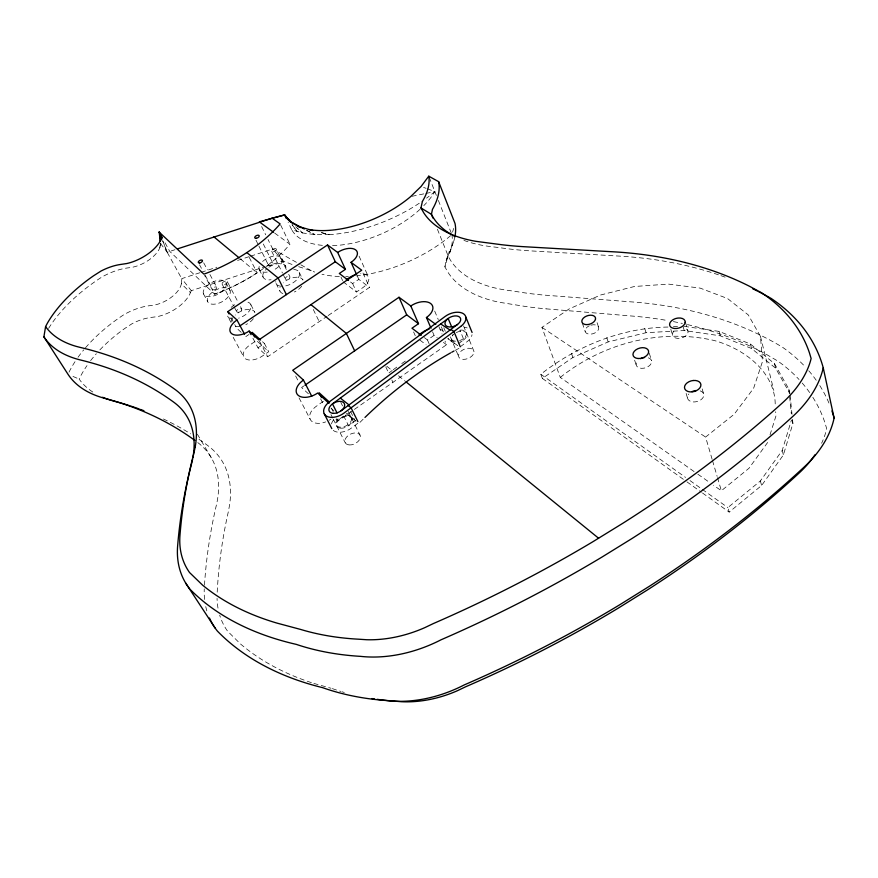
<?xml version="1.0" encoding="UTF-8"?>
<svg xmlns="http://www.w3.org/2000/svg" width="878" height="878" viewBox="0 0 878 878"><rect width="100%" height="100%" fill="white"/><g stroke="black" fill="none" stroke-linecap="round" stroke-linejoin="round"><path stroke-width="0.66" stroke-dasharray="4.39 3.29" d="M99.851 349.905A106.71 58.661 -29.7 0 1 124.852 328.416L132.106 323.686A35.493 18.778 -29.7 0 1 150.873 317.463L157.239 316.629A29.786 15.398 -28.6 0 0 190.449 292.594L181.351 283.748L181.713 278.655L167.204 252.271L162.693 240.923M160.389 245.752L160.839 243.25M454.892 236.808A90.807 49.717 -24.1 0 1 449.327 251.47L444.905 266.89L447.747 271.939A144.442 80.995 -18.8 0 0 499.439 302.284L522.717 306.038A306.115 160.444 -16.6 0 0 546.072 308.847M444.905 266.89L446.134 260.382L449.327 251.47M160.696 243.228L159.631 248.2L160.696 243.371M452.576 232.121L453.619 228.412M792.505 419.377L792.911 423.437L783.385 454.969L761.61 485.512L729.179 512.104L727.862 507.583L760.381 480.957L782.232 450.392L791.418 420.112M770.039 434.829L776.02 415.733L775.669 411.749M449.657 252.875L453.641 241.593M190.449 292.594L191.283 290.662L264.838 266.813M92.772 392.016A156.602 83.136 -27.8 0 1 80.304 380.668L79.174 379.087L80.853 375.663A106.71 58.661 -29.7 0 1 86.988 365.621M446.134 260.382L447.67 257.441A83.651 46.183 -24 0 0 452.071 235.743M767.646 442.468L748.967 468.281L721.365 490.747L713.529 485.238M712.135 459.326L705.594 437.079L734.184 414.24L753.631 388.23L762.488 361.516L760.469 336.417L748.297 314.928L727.511 298.509L700.095 288.094L668.301 284.088L634.41 286.502L600.673 294.986L569.196 308.902L541.956 327.373L560.285 377.419L696.759 473.429M460.281 346.755L466.986 341.761A13.653 8.275 -22.5 0 0 472.057 334.748M458.601 343.638L463.847 339.72L459.973 330.315M339.951 418.74L346.514 413.856M447.846 338.579L457.471 345.438L448.153 339.303L448.23 338.293M452.4 335.187L454.486 333.64M336.011 419.234L337.909 420.979L353.318 410.158M354.416 409.389L446.54 344.725L445.014 341.114M424.381 337.635L427.487 339.984L434.083 335.374L437.2 337.712M323.433 401.268L316.717 405.954A15.189 9.318 -27.1 0 0 310.362 419.662A15.189 9.318 -27.1 0 0 325.639 421.912M303.799 385.98L301.593 387.505L308.43 393.805M560.285 377.419C602.912 343.166 660.86 328.142 714.44 340.565C744.379 348.939 776.196 372.382 775.208 406.437M667.938 327.055C621.767 327.724 576.945 345.932 540.804 374.237L542.385 378.418L572.906 357.478L608.169 341.915L646.054 332.707L684.236 330.545L720.256 335.802L751.557 348.511L775.581 368.167L789.322 392.554M252.93 338.249L257.978 347.809L267.68 356.764L327.033 316.321M328.152 315.553L369.495 287.391L361.736 270.215M257.978 347.809L264.388 343.463L268.723 351.727L262.346 356.062A14.07 7.979 -27.7 0 1 244.742 358.246A14.07 7.979 -27.7 0 1 250.175 344.78L256.475 340.521M350.574 282.036L352.627 283.583L358.817 279.38L369.495 287.391M343.188 281.805L356.479 291.99L362.647 287.797A13.796 7.704 -24.6 0 0 368.826 278.216A13.796 7.704 -24.6 0 0 360.606 273.716M245.818 336.603L248.99 334.463M263.499 268.427A101.124 50.847 -27 0 1 257.122 272.86L250.471 277.075A103.176 51.824 -27 0 1 214.682 294.218L169.772 251.426L163.538 240.056M249.231 257.342L257.1 272.838L251.031 276.702A101.113 50.847 -27 0 1 215.242 293.823L214.682 294.218L204.541 275.319M48.608 328.372A116.587 60.78 -29.3 0 1 101.826 277.064A43.198 21.654 -29.4 0 1 129.329 267.724A23.915 11.71 -28.4 0 0 160.52 243.502L167.204 252.271L174.963 249.703M199.91 272.718L181.713 278.655L191.283 290.662M201.205 272.301L216.8 267.208M237.598 260.426L249.297 256.606M250.603 256.178L272.696 248.968L299.607 264.113M266.122 266.396L282.903 260.953L293.625 265.09M411.958 196.31L424.689 193.687M425.962 193.423L434.873 191.591A81.006 41.881 -23.7 0 1 423.833 205.617M673.404 326.737L677.509 326.495M546.072 308.847L630.349 315.915A381.436 283.561 -23.8 0 1 668.279 320.668M684.313 326.375L719.06 331.39L750.416 344.033L774.484 363.646L788.894 389.152L789.98 393.717M321.633 232.747L329.107 234.656A103.791 52.46 -23.5 0 0 422.175 201.281M321.414 232.604L329.107 234.656L315.004 234.645L302.416 232.944L291.661 229.63L288.138 222.277M313.874 683.424L331.017 688.253M298.674 266.692L311.306 270.698A101.607 53.821 -23.4 0 0 314.642 272.048M332.345 688.626L337.207 690.273A257.572 177.872 -23.7 0 0 340.73 691.403M423.58 187.409L426.093 188.342M427.345 188.803L434.873 191.591A103.791 52.46 -23.5 0 1 426.587 198.132M72.973 376.432L79.174 379.087M306.674 230.552L315.004 234.645L306.696 230.266M300.77 264.772L311.306 270.698M541.956 327.373L705.594 437.079M697.878 474.219L709.062 482.088M540.804 374.237L685.553 477.423M690.009 480.595L701.138 488.541M702.246 489.331L727.862 507.583M542.385 378.418L685.817 481.067M686.936 481.868L701.39 492.207M702.499 493.008L729.179 512.104M274.627 233.043L289.949 244.26A101.124 50.847 -27 0 1 266.572 266.144M443.423 342.387L446.54 344.725M419.925 340.093L426.126 344.834M355.93 421.199L346.92 413.56L355.568 420.485L348.566 425.709L343.967 416.523M386.825 366.269L392.148 370.593M398.535 375.773L404.923 380.964M240.243 258.791L257.1 272.838M262.511 341.751L264.388 343.463M331.05 408.248L333.914 410.86M257.419 341.377L268.723 351.727M241.22 332.356L236.61 328.109L234.722 324.575M295.776 226.776L302.416 232.944L297.708 228.335M282.903 260.953L272.696 248.968L268.042 239.529M292.056 224.735L297.016 231.276L292.176 224.735M197.385 434.215L211.807 458.634M203.422 293.801L207.493 301.319M233.186 337.306L244.018 357.39M231.013 322.456L227.49 315.893A12.972 7.057 -27.5 0 0 232.692 318.966M199.569 264.816L201.446 268.317M205.2 275.33L212.717 289.345M230.947 317.507L234.097 323.4M203.696 262.84L207.438 269.853M209.93 274.529L216.789 287.391A2.261 1.196 -27.6 0 1 214.1 289.828A2.261 1.196 -27.6 0 1 213.376 287.885A2.261 1.196 -27.6 0 1 216.789 287.391M222.112 284.143L233.46 305.566M234.086 306.762L236.61 311.525M226.096 282.946A12.588 6.629 -27.6 0 1 211.181 296.534A12.588 6.629 -27.6 0 1 207.043 285.756A12.588 6.629 -27.6 0 1 226.096 282.946L230.08 290.508A12.544 6.662 -27.6 0 1 215.253 304.084A12.544 6.662 -27.6 0 1 211.082 293.263A12.544 6.662 -27.6 0 1 230.08 290.508M259.46 341.114L267.68 356.764M227.325 281.651A2.897 1.526 -27.4 0 1 223.89 284.768A2.897 1.526 -27.4 0 1 222.935 282.288A2.897 1.526 -27.4 0 1 227.325 281.651L237.982 301.911M240.495 306.674L241.746 309.067A2.853 1.547 -27.5 0 1 238.388 312.162A2.853 1.547 -27.5 0 1 237.411 309.66A2.853 1.547 -27.5 0 1 241.746 309.067M250.867 304.699L254.872 312.392A12.918 7.079 -27.5 0 0 235.238 315.037M299.058 397.877L310.077 419.047M295.666 376.025L298.63 381.765M330.962 414.614L332.696 418.049M333.278 419.19L345.208 442.731M320.624 398.853L323.587 404.681M331.39 408.072L333.168 411.595M336.724 418.63L337.909 420.979M259.229 269.469L263.082 277.097A12.533 6.695 -26.3 0 0 271.072 279.753M276.054 283.396L279.917 291.112M255.97 240.177L258.341 244.918M258.933 246.103L268.416 265.068M348.303 411.486L360.024 435.115M263.312 244.007L272.751 262.994A2.404 1.273 -26.3 0 1 269.941 265.562A2.404 1.273 -26.3 0 1 269.052 263.543A2.404 1.273 -26.3 0 1 272.751 262.994M340.818 402.409L342.53 405.845M271.73 251.317L282.409 272.926M283.001 274.123L285.372 278.93M350.618 411.584L354.602 419.629M261.633 226.557L265.716 234.81M281.937 258.604L285.701 266.275M276.307 249.122A2.546 1.328 -26 0 1 273.354 251.821A2.546 1.328 -26 0 1 272.389 249.714A2.546 1.328 -26 0 1 276.307 249.122L286.349 269.557M288.708 274.364L289.894 276.768A2.502 1.35 -26.1 0 1 286.996 279.456A2.502 1.35 -26.1 0 1 286.019 277.327A2.502 1.35 -26.1 0 1 289.894 276.768M313.292 309.495L319.219 321.644M299.211 272.301L302.987 280.071A12.786 6.969 -26.1 0 0 283.243 282.87M280.708 225.119L289.949 244.26M340.971 277.053L342.629 280.62M385.793 366.916L388.548 372.854M391.84 379.976L392.938 382.347M352.627 283.583L356.479 291.99M357.159 275.725L358.817 279.38M359.091 256.156L368.343 276.746M413.615 331.95L415.25 335.692M427.487 339.984L429.112 343.759M432.558 331.807L434.083 335.374M434.687 311.075L438.265 319.559M441.338 326.835L443.884 332.894A14.893 8.967 -23.3 0 0 437.881 328.449M438.923 326.715L441.974 333.914M443.807 327.779L445.278 331.28M450.403 336.878L459.029 357.478M463.562 325.914L473.944 351.299A8.132 5.016 -22.4 0 1 463.233 359.365A8.132 5.016 -22.4 0 1 461.554 350.739A8.132 5.016 -22.4 0 1 473.944 351.299M437.409 229.224L448.384 256.508A137.879 76.649 -18.8 0 0 507.33 290.278L515.88 291.463A300.671 156.141 -16.7 0 0 546.094 295.249L630.382 301.812A393.201 290.596 -23.9 0 1 782.583 347.293A237.279 166.063 -18.3 0 1 805.455 367.07M429.243 177.367L436.366 195.388M438.374 200.447L451.885 234.591A101.607 53.821 -23.4 0 1 356.413 275.89M162.748 240.77L167.204 252.271M571.413 353.252L572.906 357.478M582.312 323.082L585.165 331.412M597.084 322.687L598.686 327.472M606.753 337.657L608.169 341.915M634.629 360.189L636.199 365.072M649.292 353.318L651.586 360.682M644.715 328.394L646.054 332.707M686.124 393.421L687.617 398.414M670.781 329.151L672.603 335.297M712.519 460.643L717.128 476.348M717.513 477.654L721.365 490.747M702.202 388.921L703.651 393.937M682.974 326.177L684.236 330.545M685.433 322.248L687.902 330.896M760.381 480.957L761.61 485.512M719.06 331.39L720.256 335.802M750.416 344.033L751.557 348.511M782.232 450.392L783.385 454.969M760.469 336.417L773.814 390.425M774.484 363.646L775.581 368.167M792.077 420.002L792.911 423.437M790.112 395.067L792.011 414.328M788.894 389.152L789.509 395.451M789.64 396.746L791.297 413.648M268.887 267.197A12.533 6.695 -26.3 0 1 281.706 263.696A12.533 6.695 -26.3 0 1 285.58 270.062M263.093 277.119A12.533 6.695 -26.3 0 1 266.44 269.096M262.61 261.479A12.588 6.673 -26.3 0 1 280.872 257.254A12.588 6.673 -26.3 0 1 273.299 270.183M267.219 272.081A12.588 6.673 -26.3 0 1 259.438 265.683M301.692 286.184A12.786 6.969 -26.1 0 1 294.36 291.99M282.881 293.581A12.786 6.969 -26.1 0 1 280.06 287.194M293.768 269.502A12.841 6.936 -26.1 0 1 298.586 277.338A12.841 6.936 -26.1 0 1 284.307 286.14M281.443 286.283A12.841 6.936 -26.1 0 1 275.725 281.564M253.336 318.725A12.918 7.079 -27.5 0 1 245.829 324.651M239.628 326.55A12.918 7.079 -27.5 0 1 232.637 325.079M231.353 321.633A12.918 7.079 -27.5 0 1 233.241 317.232M344.297 692.457A257.572 177.872 -23.7 0 1 341.915 691.754M311.383 682.623A326.506 217.656 -22.4 0 1 240.44 643.925L227.501 631.084A118.376 80.941 -30.2 0 1 219.687 615.138M218.007 608.136A118.376 80.941 -30.2 0 1 217.064 598.39M217.195 592.178A1073.487 714.604 2.2 0 1 228.291 511.918L229.586 504.993A149.831 89.293 -34.6 0 0 208.207 445.892A862.931 460.785 -48.4 0 0 197.956 438.594M163.374 418.982A862.931 460.785 -48.4 0 1 190.636 433.842M90.621 360.639A106.71 58.661 -29.7 0 1 96.317 353.757M673.426 321.611A381.436 283.561 -23.8 0 1 682.393 323.455M687.474 324.597A381.436 283.561 -23.8 0 1 766.395 354.394L778.215 361.286L783.933 365.599A227.04 159.961 -18.2 0 1 799.046 379.515M802.229 383.071A227.04 159.961 -18.2 0 1 811.557 395.341M812.841 397.317A227.04 159.961 -18.2 0 1 824.969 422.845L826.692 428.683L826 431.537A118.442 80.688 -13.9 0 1 821.61 443.269M204.475 585.176A1096.435 726.446 2.1 0 1 216.328 505.344A142.708 84.343 -34.4 0 0 197.813 442.611M206.846 610.858A127.475 86.538 -30.1 0 1 205.123 603.34M204.585 599.476A127.475 86.538 -30.1 0 1 204.256 588.886M69.022 372.173A114.096 62.195 -29.6 0 1 75.826 360.452M78.032 357.258A114.096 62.195 -29.6 0 1 83.717 349.883M85.473 347.798A114.096 62.195 -29.6 0 1 124.039 314.576A42.309 22.191 -29.7 0 1 151.071 305.555A23.443 12.018 -28.6 0 0 181.351 283.748M808.77 370.768A237.279 166.063 -18.3 0 1 816.364 380.47M819.789 385.574A237.279 166.063 -18.3 0 1 829.359 404.045M718.434 274.814A405.01 288.566 -24 0 0 616.016 255.915L530.224 250.856A307.333 152.574 -17.1 0 1 499.527 247.64L490.846 246.608A140.996 75.014 -19.2 0 1 463.946 240.396M720.948 275.67A405.01 288.566 -24 0 1 727.182 277.92M247.991 302.175A12.972 7.057 -27.5 0 1 250.032 309.901A12.972 7.057 -27.5 0 1 238.618 318.176M231.177 307.388A12.972 7.057 -27.5 0 1 236.643 303.733M673.821 331.258A7.968 5.027 -15.5 0 0 672.91 332.608L672.493 333.98A7.968 5.027 -15.5 0 0 679.682 338.337L681.712 337.931A7.968 5.027 -15.5 0 0 687.628 333.596L688.034 332.213A7.968 5.027 -15.5 0 0 684.61 328.152M590.938 325.167A7.046 4.39 -18.4 0 1 598.719 328.646L598.291 329.876A7.046 4.39 -18.4 0 1 590.257 334.167A7.046 4.39 -18.4 0 1 585.154 330.238L585.593 329.009A7.046 4.39 -18.4 0 1 589.226 325.826M648.37 357.818A8.001 5.158 -16.6 0 1 650.28 364.864A8.001 5.158 -16.6 0 1 639.393 367.97A8.001 5.158 -16.6 0 1 637.527 360.913M700.15 390.864A8.33 5.531 -14.7 0 1 703.662 396.154A8.33 5.531 -14.7 0 1 697.231 401.498L695.091 401.904A8.33 5.531 -14.7 0 1 688.297 399.72A8.33 5.531 -14.7 0 1 688.846 394.024M330.918 419.113A15.189 9.318 -27.1 0 1 329.239 420.189M345.328 415.25A8.418 5.246 -26.7 0 1 350.761 421.747A8.418 5.246 -26.7 0 1 338.458 426.829A8.418 5.246 -26.7 0 1 339.424 417.698M348.336 276.471A101.607 53.821 -23.4 0 1 345.723 276.559M339.336 276.504A101.607 53.821 -23.4 0 1 321.985 274.254M420.035 209.304A81.006 41.881 -23.7 0 1 331.61 245.653M322.402 245.346A81.006 41.881 -23.7 0 1 291.661 229.63M459.831 330.172A8.22 4.983 -22.5 0 1 466.547 333.761A8.22 4.983 -22.5 0 1 459.633 340.587M455.605 341.18A8.22 4.983 -22.5 0 1 450.974 336.757M464.264 327.472A13.653 8.275 -22.5 0 1 467.173 327.9M333.256 430.385A13.982 8.714 -26.7 0 0 351.441 428.047L358.465 422.801L358.828 423.514A305.028 199.273 -50.7 0 1 364.963 417.445M331.478 423.876A13.982 8.714 -26.7 0 1 333.827 419.563M389.031 372.898A301.187 199.229 -50.6 0 1 392.192 370.505M393.245 369.726A301.187 199.229 -50.6 0 1 398.557 365.852M401.751 363.591A301.187 199.229 -50.6 0 1 406.031 360.628M456.264 332.542A8.209 4.983 -22.5 0 1 466.745 333.541A8.209 4.983 -22.5 0 1 460.072 341.663M454.288 341.981A8.209 4.983 -22.5 0 1 453.026 334.946M455.078 350.432A305.028 199.273 -50.7 0 1 459.49 348.072M349.159 444.937A8.33 5.279 -26.8 0 0 360.419 436.454A8.33 5.279 -26.8 0 0 348.303 435.444A8.33 5.279 -26.8 0 0 349.159 444.937M340.719 428.223A8.418 5.246 -26.7 0 0 352.111 419.695A8.418 5.246 -26.7 0 0 339.918 418.762A8.418 5.246 -26.7 0 0 340.719 428.223"/><path stroke-width="1.32" d="M194.839 440.394A855.699 453.322 -48.1 0 0 105.064 398.436A163.868 86.263 -27.7 0 1 68.012 374.302L43.9 336.856L45.59 326.561L47.401 323.159A109.991 56.796 -29.3 0 1 93.496 275.835L101.014 271.05A36.547 18.142 -29.4 0 1 120.242 264.508L126.728 263.543A30.642 14.849 -28.4 0 0 161.135 239.233L162.046 237.323L159.181 232.099L203.916 274.145A104.241 51.122 -26.9 0 0 246.828 252.579A102.166 50.167 -26.9 0 0 280.126 223.923L272.125 218.183L177.565 248.847M195.157 447.286L193.643 454.178A1131.764 722.254 0.3 0 0 179.979 535.185A122.898 79.536 -29.7 0 0 189.56 572.544L202.5 585.077A338.765 213.563 -22.7 0 0 276.954 623.095L300.825 629.493A267.516 174.898 -23.8 0 0 358.531 639.195L366.697 639.733A107.555 75.278 -27.6 0 0 424.886 627.605L433.458 623.512A717.15 365.435 -25.3 0 0 593.089 541.605L623.04 523.145A716.525 365.226 -25.3 0 0 782.199 403.09A123.074 79.481 -15 0 0 810.372 361.374L811.129 358.531L809.406 352.769A236.072 157.689 -19 0 0 767.613 297.005L761.753 292.879L749.636 286.349A397.525 280.73 -24 0 0 610.056 251.624L523.672 246.685A315.674 155.34 -17.2 0 1 499.791 244.479L476.019 241.351A149.041 78.581 -19.3 0 1 423.756 212.827L420.968 207.954L422.362 201.545L423.986 198.637A86.198 44.69 -24.1 0 0 428.936 177.301L428.771 176.182L438.638 181.68L455.013 223.462A90.807 49.717 -24.1 0 1 454.892 236.808M162.046 237.323L161.508 239.507L160.268 234.371L160.444 240.89M428.771 176.182L421.078 186.476L410.684 196.573A81.632 41.485 -23.7 0 1 309.166 229.542L298.355 226.447L290.08 221.486L284.626 214.923L272.125 218.183M341.103 410.783L457.559 324.443M419.036 334.683L422.274 332.422A14.893 8.967 -23.3 0 1 429.166 329.118M311.745 396.252L303.448 380.075L292.714 370.286L399.007 297.269L410.816 305.983L418.499 323.697L411.98 328.218L421.286 335.275M304.907 385.222L406.701 314.851L418.499 323.697M346.228 279.742L349.279 277.689A13.796 7.704 -24.6 0 1 355.667 274.627M229.059 313.973L227.797 311.624L327.527 244.962L337.668 252.447L345.438 269.348L339.314 273.475L348.533 280.477M240.001 325.826L335.297 261.743L345.438 269.348M288.752 220.378L284.626 214.923L259.306 221.838L273.53 232.242M696.155 390.501L694.037 390.908A8.33 5.531 -14.7 0 0 692.018 391.665M309.166 229.542L312.908 230.508M298.355 226.447L300.737 227.611M290.08 221.486L304.326 229.004M420.968 207.954L431.427 214.331A140.996 75.014 -19.2 0 0 451.972 234.854M450.798 329.448L453.926 331.478L460.281 346.755M440.69 323.96L450.03 330.029M410.816 305.983A15.113 8.857 -23.4 0 1 430.593 303.459A15.113 8.857 -23.4 0 1 426.434 317.507L435.806 324.41M337.668 252.447A13.982 7.606 -24.7 0 1 355.601 249.824A13.982 7.606 -24.7 0 1 351.057 262.324L361.736 270.215L258.823 339.918L249.132 331.072A14.267 7.869 -27.6 0 1 231.364 333.41A14.267 7.869 -27.6 0 1 236.994 320.009L227.797 311.624M340.324 398.085L348.994 404.934M348.182 405.537L351.079 407.82L357.906 421.649M246.828 252.579L278.106 277.986L286.393 294.624M310.922 304.633L346.371 333.421L354.657 350.827M405.976 381.82L598.576 538.214M213.903 236.84L239.189 257.912M329.579 402.256L319.098 392.718L321.567 397.602M260.623 340.038L252.151 332.323L254.62 337.009M329.03 403.386L317.66 393.026A15.42 9.219 -27 0 1 298.048 395.21A15.42 9.219 -27 0 1 303.448 380.075M293 223.725L287.336 218.183L289.762 221.465M45.59 326.561L46.688 328.076A161.212 80.293 -27.6 0 0 76.386 346.426L80.502 347.49A904.439 456.714 -46.8 0 1 174.941 389.371A155.033 87.098 -33.8 0 1 195.146 447.286M185.697 583.102L215.077 628M160.224 240.967L159.181 232.099L160.433 234.371M236.994 320.009L244.567 334.233M249.132 331.072L251.031 334.661M324.223 413.747L331.796 428.596M337.075 413.022L332.477 403.88L448.164 318.44A8.286 4.95 -22.5 0 1 460.676 318.868A8.286 4.95 -22.5 0 1 449.745 327.011A8.286 4.95 -22.5 0 1 448.131 318.462L451.577 326.627M284.626 214.923L286.382 218.6M327.527 244.962L335.297 261.743M351.057 262.324L356.6 274.507M399.007 297.269L406.701 314.851M426.434 317.507L431.021 328.229M465.878 317.167L472.09 332.466M432.92 218.051L431.427 214.331L432.459 209.348A92.772 48.564 -24.1 0 0 438.638 181.68M159.181 232.099L160.18 234.624M758.438 291.573A405.01 288.566 -24 0 1 771.027 298.366A243.985 164.395 -18.9 0 1 823.235 367.805L834.1 418.06A128.023 86.615 -14.1 0 1 804.193 466.997A705.111 379.483 -25.4 0 1 649.094 586.449L619.868 604.679A705.111 379.483 -25.4 0 1 464.1 684.983A113.032 82.806 -27.9 0 1 385.661 700.468A267.384 183.436 -23.7 0 1 322.577 687.639A336.702 222.935 -22.5 0 1 217.382 631.084A127.475 86.538 -30.1 0 1 209.48 618.024M455.024 236.5A140.996 75.014 -19.2 0 1 452.971 235.414M377.145 699.327A257.572 177.872 -23.7 0 0 393.421 701.039L401.345 701.72A103.319 76.199 -27.9 0 0 457.438 690.701L465.658 686.772A695.003 376.541 -25.4 0 0 618.529 607.971L647.174 590.093A694.388 376.333 -25.4 0 0 799.243 472.913A118.442 80.688 -13.9 0 0 814.971 454.793M374.5 698.954A257.572 177.872 -23.7 0 1 371.877 698.559M129.801 405.768A862.931 460.785 -48.4 0 0 114.206 401.213L110.123 400.028A156.602 83.136 -27.8 0 1 102.616 397.262M130.987 406.152A862.931 460.785 -48.4 0 1 139.251 408.994M140.425 409.422A862.931 460.785 -48.4 0 1 143.926 410.728M752.589 288.686A405.01 288.566 -24 0 1 757.275 290.991M823.235 367.805A131.579 85.693 -14.9 0 1 792.175 417.006A721.134 371.504 -25.3 0 1 631.94 538.554L601.748 557.212A721.134 371.504 -25.3 0 1 441.074 639.777A116.324 82.093 -27.6 0 1 360.551 656.36A274.737 181.252 -23.8 0 1 296.281 644.375A345.691 219.95 -22.7 0 1 190.054 589.314A130.932 85.462 -29.8 0 1 177.619 546.105A1138.898 732.285 0.7 0 1 191.437 464.199A146.22 82.861 -33.9 0 0 192.655 458.876M831.949 410.959A237.279 166.063 -18.3 0 1 834.1 418.06M640.622 358.652A8.001 5.158 -16.6 0 1 644.584 357.522M43.9 336.856A167.303 84.145 -27.6 0 0 80.842 360.079A884.761 450.37 -47 0 1 173.888 402.289A146.22 82.861 -33.9 0 1 192.897 457.57M364.963 417.445A305.028 199.273 -50.7 0 1 450.666 352.857M451.764 352.243A305.028 199.273 -50.7 0 1 453.97 351.024M685.202 322.325L684.785 323.708A8.001 5.016 -15.6 0 1 678.848 328.054L676.795 328.471A8.001 5.016 -15.6 0 1 669.585 324.147L670.013 322.775A8.001 5.016 -15.6 0 1 675.928 318.462L677.959 318.055A8.001 5.016 -15.6 0 1 685.202 322.325M595.514 319.076L595.075 320.305A7.09 4.368 -18.5 0 1 586.998 324.619A7.09 4.368 -18.5 0 1 581.884 320.711L582.333 319.482A7.09 4.368 -18.5 0 1 590.389 315.202A7.09 4.368 -18.5 0 1 595.514 319.076M460.698 326.451L343.989 413.099A14.103 8.67 -26.7 0 1 325.727 415.568A14.103 8.67 -26.7 0 1 329.667 401.619L445.102 316.475A13.763 8.231 -22.5 0 1 463.397 313.687A13.763 8.231 -22.5 0 1 460.698 326.451M693.236 380.492L691.107 380.898A8.374 5.52 -14.8 0 0 684.5 387.736A8.374 5.52 -14.8 0 0 692.138 391.884L694.289 391.478A8.374 5.52 -14.8 0 0 700.907 384.63A8.374 5.52 -14.8 0 0 693.236 380.492M199.701 262.939A2.294 1.174 -27.5 0 0 202.445 260.503A2.294 1.174 -27.5 0 0 198.988 261.029A2.294 1.174 -27.5 0 0 199.701 262.939M256.321 238.278A2.436 1.251 -26.2 0 0 259.186 235.699A2.436 1.251 -26.2 0 0 255.443 236.292A2.436 1.251 -26.2 0 0 256.321 238.278M638.108 358.52A8.045 5.136 -16.8 0 0 648.524 350.871A8.045 5.136 -16.8 0 0 635.76 349.938A8.045 5.136 -16.8 0 0 638.108 358.52M333.201 413.34A8.484 5.213 -26.7 0 0 344.703 404.769A8.484 5.213 -26.7 0 0 332.444 403.913A8.484 5.213 -26.7 0 0 333.201 413.34"/></g></svg>
